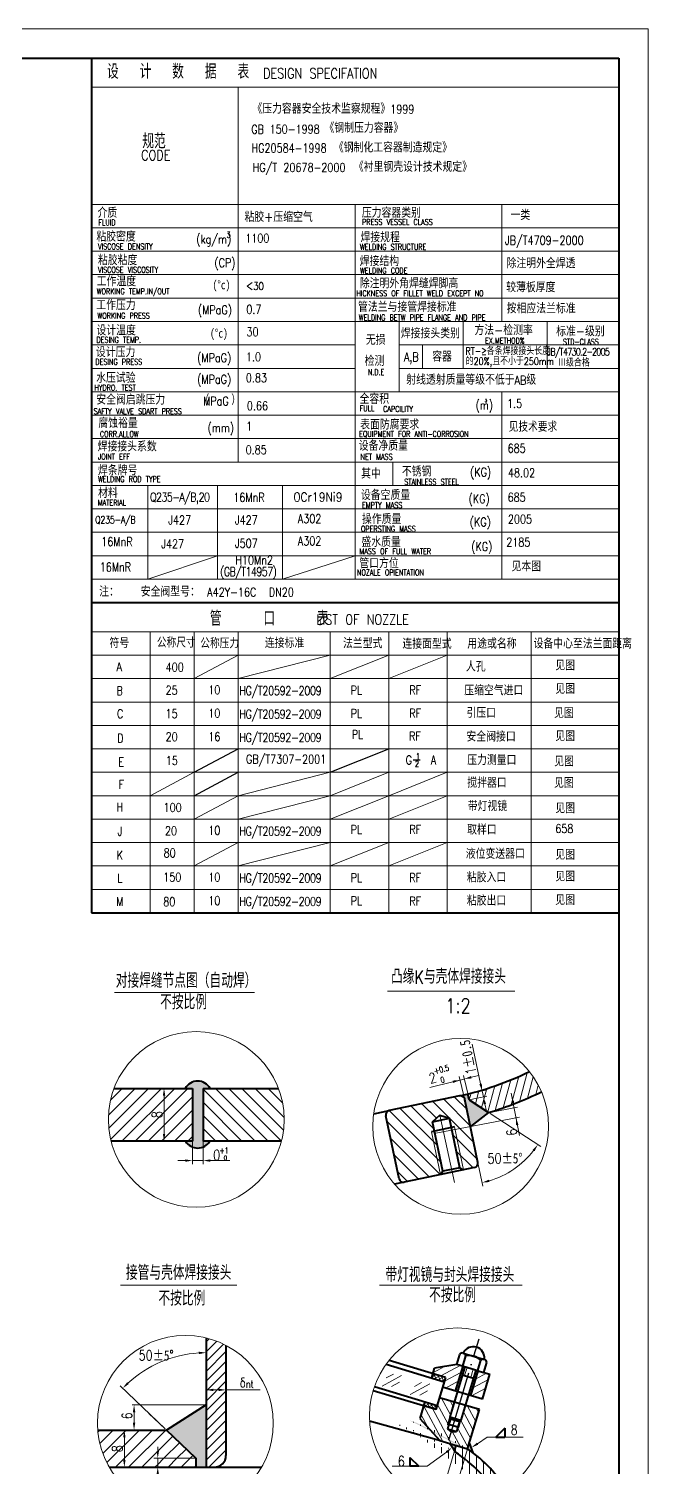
# Model space of a CAD drawing. Header units: millimetres. Extents: x 2000 to 3608, y -804 to 37.
# Drawn here: x 2382.6 to 2594, y -454.3 to 37.1 of the extents above; entities that cross this region are included whole.
import ezdxf

# ---------------------------------------------------------------- set-up
doc = ezdxf.new("R2010")
doc.units = ezdxf.units.MM
doc.linetypes.add('ACAD_ISO04W100', pattern=[30, 24, -3, 0, -3])
doc.layers.get('0').update_dxf_attribs({"lineweight": 20})
for name, color, linetype, lineweight in [('图层1', 7, 'Continuous', 40), ('标注线', 7, 'Continuous', 25), ('点化线', 3, 'ACAD_ISO04W100', 25), ('粗实线', 7, 'Continuous', 40), ('细实线', 7, 'Continuous', 20)]:
    doc.layers.add(name, color=color, linetype=linetype, lineweight=lineweight)
doc.layers.add('文字层', color=14, linetype='Continuous')
doc.styles.add('标准', font='txt.shx', dxfattribs={"width": 0.8, "bigfont": 'hztxt.shx'})
doc.styles.add('样式 1', font='txt.shx', dxfattribs={"width": 0.8, "bigfont": 'hztxt.shx'})
pattern_1 = [(45, (-1.5564, -2104.7512), (-2.245064, 2.245064), [])]

msp = doc.modelspace()

# ---------------------------------------------------------------- hatches: boundary and pattern name
h = msp.add_hatch(color=7)
h.paths.add_polyline_path([(2438.49208135, -342.94341107), (2438.49208135, -344.06841107), (2438.49208135, -344.97537412, 0.192724526), (2442.09208135, -344.94768705), (2442.09208135, -343.56841107), (2442.09208135, -342.94341107), (2442.09208135, -324.94341107), (2444.53168034, -324.94341107, 0.5807209876), (2435.93462969, -324.94341107), (2438.49208135, -324.94341107)])
h.paths.add_polyline_path([(2444.41889766, -342.94341107), (2442.09208135, -342.94341107), (2442.09208135, -344.06841107), (2442.09208135, -344.94768705, 0.1627101738)], flags=17)
h.paths.add_polyline_path([(2438.49208135, -342.94341107), (2436.09610235, -342.94341107, 0.1666598192), (2438.49208135, -344.97537412), (2438.49208135, -343.56841107)], flags=17)
at = {"layer": '粗实线'}
msp.add_hatch(color=7, dxfattribs=at).paths.add_polyline_path([(2532.91419884, -328.82310649), (2532.49153804, -326.82661104, -0.0031188462), (2531.1056484, -327.17280088), (2531.35865804, -328.38634869, -0.1214790594), (2531.51289237, -329.12612576), (2533.35127736, -337.94384518), (2539.56041459, -333.15544899)])
h = msp.add_hatch(color=7, dxfattribs=at)
edge = h.paths.add_edge_path()
edge.add_line((2533.01445655, -446.00042113), (2532.39508354, -448.07772582))
edge.add_ellipse((2463.95438256, -473.00691457), major_axis=(83.72893269, 1.23806243), ratio=0.50101366406, start_angle=32.4489178314, end_angle=34.7516391808, ccw=False)
edge.add_line((2534.27791582, -449.45433886), (2533.01445655, -446.00042113))
h.paths.add_polyline_path([(2527.94693444, -448.73580238), (2528.49496797, -446.90820607), (2526.13031067, -446.19912635, -0.0372004832)])
at = {"layer": '细实线'}
h = msp.add_hatch(dxfattribs=at)
h.set_pattern_fill('ANSI31', scale=0.75, angle=30, style=0)
h.set_pattern_definition([(75, (-671.8875, -2794.5768), (-2.3001109, 0.6163129), [])])
h.paths.add_polyline_path([(2557.60543483, -326.08827909, 0.0672350377), (2553.48531389, -319.19364671, -0.0488882848), (2532.49153804, -326.82661104), (2532.91419884, -328.82310649), (2539.56041459, -333.15544899, 0.0396107366)])
h = msp.add_hatch(dxfattribs=at)
h.set_pattern_fill('ANSI31', style=0)
h.set_pattern_definition([(45, (-52.638, -1620.1137), (-2.245064, 2.245064), [])])
h.paths.add_polyline_path([(2438.49208135, -342.94341107), (2438.49208135, -324.94341107), (2411.68655477, -324.94341107, 0.0904198649), (2409.75606968, -335.53125, 0.0624955331), (2410.68615622, -342.94341107)])
h = msp.add_hatch(dxfattribs=at)
h.set_pattern_fill('ANSI31', angle=90, style=0)
h.set_pattern_definition([(135, (-52.638, -1620.1137), (-2.245064, -2.245064), [])])
h.paths.add_polyline_path([(2442.09208135, -324.94341107), (2442.09208135, -342.94341107), (2468.82598313, -342.94341107, 0.0624955331), (2469.75606968, -335.53125, 0.0904198649), (2467.82558458, -324.94341107)])
h = msp.add_hatch(dxfattribs=at)
h.set_pattern_fill('ANSI31', angle=90, style=0)
h.set_pattern_definition([(135, (-671.8875, -2794.5768), (-2.245064, -2.245064), [])])
h.paths.add_polyline_path([(2531.51289237, -329.12612576, 0.4806367725), (2529.64532362, -327.51780349), (2505.66104227, -332.51822828, 0.4142135624), (2504.49876533, -334.29280213), (2508.9889427, -355.82970783, 0.4118291777), (2510.75154229, -356.99443039, 574.6753679557), (2510.74129733, -356.99644233, 0.0005664109), (2510.74463363, -356.99579526, 0.0011747648), (2510.75154855, -356.99442914, 1946855.188840291), (2510.75154553, -356.99442974, 2828.2943865713), (2510.74946501, -356.99484432, 4152.7636332751), (2510.74804771, -356.99512499, 0.0022503479), (2510.76128187, -356.99244889, 2867.9607193251), (2510.75923289, -356.99287134, 3641.994543373), (2510.75761896, -356.99320199, 1429.6165458749), (2510.7535058, -356.99403632, 1199.1153552898), (2510.74859896, -356.99501599, 0.002256585), (2510.76186876, -356.99232734, 0.0001706703), (2510.76287139, -356.99211912, 0.0000058696), (2510.76290587, -356.99211195, 0.0000402696), (2510.76314242, -356.99206271, 0.0000495467), (2510.76343345, -356.99200209, 55954.8548601004), (2510.76332848, -356.99202396, 259841.2105062621), (2510.76330587, -356.99202867, 917638.9838305037), (2510.76329947, -356.99203, 15959.7063716761), (2510.76293142, -356.99210663, 0.0000996139), (2510.76351654, -356.99198476), (2523.12276357, -354.41523525), (2520.061279, -339.73098137), (2521.04022926, -339.5268824), (2520.37324419, -336.32772269), (2522.95658518, -334.01983419), (2526.20789533, -335.09027218), (2526.18106871, -335.09596175), (2526.86396798, -338.3127052), (2527.89288107, -338.0981896), (2530.95436564, -352.78244349), (2534.74779789, -351.99155997, 0.4152331185), (2535.90900062, -350.21187827, -0.000869932), (2535.91007483, -350.21698613)])
h.paths.add_polyline_path([(2527.89288107, -338.0981896), (2526.86396798, -338.3127052), (2529.7707324, -352.00479105), (2530.95436564, -352.78244349)], flags=17)
h.paths.add_polyline_path([(2521.04022926, -339.5268824), (2520.061279, -339.73098137), (2523.12276357, -354.41523525), (2523.89703085, -353.22938488)], flags=17)
for points in [[(2531.05071607, -327.18614493, -0.0031527377), (2529.64532362, -327.51780349, -0.3284094137), (2531.33070077, -328.33089867)], [(2429.56807183, -441.65497451), (2439.61093225, -451.29066222), (2439.61093225, -454.33272926), (2443.14443943, -454.33272926), (2443.14443943, -433.02718703)]]:
    msp.add_hatch(color=7, dxfattribs=at).paths.add_polyline_path(points)
h = msp.add_hatch(dxfattribs=at)
h.set_pattern_fill('ANSI31', scale=0.75, style=0)
h.set_pattern_definition([(45, (62.799, -1613.1973), (-1.683798, 1.683798), [])])
h.paths.add_polyline_path([(2443.14443943, -454.33272926), (2445.9123619, -454.33272926, 0.4142135624), (2449.9123619, -450.33272926), (2449.9123619, -412.69588703, 0.0604564624), (2443.14443943, -410.15731352)])
h = msp.add_hatch(dxfattribs=at)
h.set_pattern_fill('ANSI37', scale=0.3, angle=-16.6921868195, style=0)
h.set_pattern_definition([(28.307813, (-2738.0946, -2053.7023), (-0.45168338, 0.8385931), []), (118.307813, (-2738.0946, -2053.7023), (-0.8385931, -0.45168338), [])])
h.paths.add_polyline_path([(2524.86070734, -423.65419158), (2520.58529757, -422.37214264), (2520.14558045, -423.84690245), (2524.42130412, -425.12789862)])
h.paths.add_polyline_path([(2522.01680599, -433.19230439), (2517.74108027, -431.91131511), (2517.301993, -433.3839625), (2521.57740278, -434.66601143)])
at = {"layer": '细实线', "ltscale": 0.2}
h = msp.add_hatch(dxfattribs=at)
h.set_pattern_fill('ANSI31', scale=0.691197, angle=-16.6025730985, style=0)
h.set_pattern_definition([(28.397427, (-5859.8528, -1522.6011), (-1.043695, 1.9304807), [])])
h.paths.add_polyline_path([(2528.19084487, -428.30744294), (2530.72374078, -419.81240603), (2528.69519512, -419.20757111), (2521.12891469, -420.54891433), (2520.58330283, -422.37883274), (2524.86070734, -423.65419158), (2523.85843836, -427.0156846)])
h.paths.add_polyline_path([(2539.99821798, -422.5777013), (2535.89110241, -421.35311613), (2533.35820651, -429.84815303), (2537.46532208, -431.0727382)])
h = msp.add_hatch(dxfattribs=at)
h.set_pattern_fill('ANSI31', scale=0.691197, angle=73.3974269015, style=0)
h.set_pattern_definition([(118.397427, (-5859.8528, -1522.6011), (-1.9304807, -1.043695), [])])
h.paths.add_polyline_path([(2527.7950232, -432.08426605), (2522.79195588, -430.59254225), (2521.57740278, -434.66601143), (2517.29999827, -433.3906526), (2516.02014819, -437.68312021), (2522.86928607, -445.22125678), (2532.39953027, -448.06281201), (2536.39883959, -434.64959585), (2531.58943983, -433.21561632), (2528.93821298, -442.10752137), (2526.83715362, -442.10838381), (2526.8428659, -442.08922549), (2525.14379635, -440.97617109)])
at = {"layer": '细实线'}
h = msp.add_hatch(dxfattribs=at)
h.set_pattern_fill('ANSI31', style=0)
h.set_pattern_definition(pattern_1)
h.paths.add_polyline_path([(2406.16094635, -441.65497451, 0.112020768), (2410.1009958, -454.33272926), (2426.62181084, -454.33272926), (2426.62181084, -451.29066222), (2439.61093225, -451.29066222), (2429.56807183, -441.65497451)])
h.paths.add_polyline_path([(2410.22009551, -449.74385188), (2410.22009551, -446.24385188), (2415.47009551, -446.24385188), (2415.47009551, -449.74385188)], flags=24)
h = msp.add_hatch(dxfattribs=at)
h.set_pattern_fill('ANSI31', scale=0.75, angle=45, style=0)
h.set_pattern_definition([(90, (199.3837, -1789.1858), (-2.38125, 4e-16), [])])
edge = h.paths.add_edge_path()
edge.add_ellipse((2463.95438256, -473.00691457), major_axis=(83.72893269, 1.23806243), ratio=0.50101366406, start_angle=13.6164262622, end_angle=34.7516391808)
edge.add_line((2532.39506261, -448.07771086), (2531.37732606, -451.47168492))
edge.add_ellipse((2461.24259655, -473.97476433), major_axis=(83.33300001, 0.00048444), ratio=0.49999884899, start_angle=14.2487323192, end_angle=32.6882356132, ccw=False)
edge.add_arc((2528.87552881, -436.74785379), 30, 295.9686552272, 302.9300339413)
edge = h.paths.add_edge_path()
edge.add_ellipse((2461.24259655, -473.97476433), major_axis=(83.33300001, 0.00048444), ratio=0.49999884899, start_angle=32.6882356132, end_angle=36.678910022, ccw=False)
edge.add_line((2531.37732606, -451.47168492), (2532.39506261, -448.07771086))
edge.add_line((2532.39506261, -448.07771086), (2528.49496797, -446.90820607))
edge.add_line((2528.49496797, -446.90820607), (2527.94693444, -448.73580238))
edge.add_arc((2528.55518127, -448.71144941), 0.60873416, 182.2927824053, 217.9474471398)
h = msp.add_hatch(dxfattribs=at)
h.set_pattern_fill('ANSI31', style=0)
h.set_pattern_definition(pattern_1)
h.paths.add_polyline_path([(2426.62181084, -451.29066222), (2426.62181084, -454.33272926), (2428.31807183, -454.33272926), (2438.98593225, -454.33272926), (2439.61093225, -454.33272926), (2439.61093225, -451.29066222)])

# ---------------------------------------------------------------- linework, layer by layer
at = {"color": 7}
for p, q in [((2297.02411283, 37.06183765), (2594.02411283, 37.06183765)), ((2411.87857198, -292.16455418), (2459.62664154, -292.16455418)), ((2438.49208135, -342.94341107), (2438.49208135, -344.06841107)), ((2438.49208135, -343.56841107), (2438.49208135, -350.83108102)), ((2442.09208135, -344.06841107), (2442.09208135, -342.94341107)), ((2442.09208135, -343.56841107), (2442.09208135, -350.83108102)), ((2435.99208135, -349.58108102), (2433.49208135, -349.58108102)), ((2438.49208135, -349.58108102), (2442.09208135, -349.58108102)), ((2444.59208135, -349.58108102), (2451.2349879, -349.58108102)), ((2413.89381763, -392.17754518), (2453.5730818, -392.17754518)), ((2429.11708232, -441.22226969), (2413.7602083, -426.48801708)), ((2443.14443943, -433.02718703), (2417.90878657, -433.02718703)), ((2418.53378657, -435.52718703), (2418.53378657, -439.15497451)), ((2429.11709359, -441.2222805), (2423.60575424, -435.93439013)), ((2428.94307183, -441.65497451), (2417.28378657, -441.65497451)), ((2428.94308746, -441.65497451), (2417.84390504, -441.65497451)), ((2428.94308746, -441.65497451), (2418.03918739, -441.65497451)), ((2438.98594788, -451.29066222), (2425.2564056, -451.29066222)), ((2439.879484, -451.29066222), (2425.37181084, -451.29066222)), ((2426.62181084, -454.33272926), (2426.62181084, -451.29066222)), ((2426.69534576, -448.79066222), (2426.69534576, -447.35439734)), ((2438.98593225, -454.33272926), (2417.2095702, -454.33272926))]:
    msp.add_line(p, q, dxfattribs=at)
at = {"color": 6}
msp.add_line((2485.44617453, -216.93816235), (2505.44617453, -208.93816235), dxfattribs=at)
at = {"color": 7}
msp.add_arc((2443.14443943, -454.68090865), 39.47188816, 93.629504643, 132.5558444532, dxfattribs=at)
for points in [[(2435.99208135, -349.16441436), (2435.99208135, -349.99774769), (2438.49208135, -349.58108102)], [(2444.59208135, -349.16441436), (2444.59208135, -349.99774769), (2442.09208135, -349.58108102)], [(2440.63249829, -414.87173308), (2440.65888838, -415.70464845), (2443.14443943, -415.2090205)], [(2416.74064, -425.90303175), (2416.15789284, -425.30733872), (2414.66218732, -427.35342672)], [(2418.1171199, -435.52718703), (2418.95045324, -435.52718703), (2418.53378657, -433.02718703)], [(2418.1171199, -439.15497451), (2418.95045324, -439.15497451), (2418.53378657, -441.65497451)], [(2426.20514417, -448.79066222), (2427.03847751, -448.79066222), (2426.62181084, -451.29066222)], [(2426.20514417, -456.83272926), (2427.03847751, -456.83272926), (2426.62181084, -454.33272926)]]:
    msp.add_solid(points, dxfattribs=at)
at = {"layer": '图层1', "color": 7}
for p, q in [((2411.68655477, -324.94341107), (2438.49208135, -324.94341107)), ((2438.49208135, -324.94341107), (2438.49208135, -342.94341107)), ((2442.09208135, -324.94341107), (2467.82558458, -324.94341107)), ((2442.09208135, -324.94341107), (2442.09208135, -342.94341107)), ((2438.49208135, -342.94341107), (2410.68615622, -342.94341107)), ((2468.82598313, -342.94341107), (2442.09208135, -342.94341107))]:
    msp.add_line(p, q, dxfattribs=at)
for centre, radius, start, end in [((2440.23315502, -327.39631374), 4.94914654, 29.7107309164, 150.2892690836), ((2440.2575, -340.46510478), 4.84347319, 210.7757701117, 329.2242298883)]:
    msp.add_arc(centre, radius, start, end, dxfattribs=at)
at = {"layer": '标注线', "color": 6}
for p, q in [((2439.02411283, -216.93816235), (2454.02411283, -208.93816235)), ((2485.44617453, -216.93816235), (2505.44617453, -208.93816235))]:
    msp.add_line(p, q, dxfattribs=at)
at = {"layer": '标注线', "color": 6, "ltscale": 0.2}
msp.add_line((2513.75742393, -212.73443267), (2516.14147193, -212.73443267), dxfattribs=at)
at = {"layer": '标注线', "color": 7}
msp.add_line((2439.02411283, -224.93816235), (2454.02411283, -216.93816235), dxfattribs=at)
at = {"layer": '点化线', "color": 7}
msp.add_line((2525.93371196, -445.13842155), (2536.27354266, -410.45983757), dxfattribs=at)
at = {"layer": '粗实线', "color": 7}
for p, q in [((2025.02411283, 27.06183765), (2584.02411283, 27.06183765)), ((2404.02411283, 27.06183765), (2404.02411283, -264.93816235)), ((2584.02411283, 27.06183765), (2584.02411283, -793.93816235)), ((2404.02411283, -158.93816235), (2584.02411283, -158.93816235)), ((2404.02411283, -264.93816235), (2584.02411283, -264.93816235)), ((2532.91419884, -328.82310649), (2539.56041459, -333.15544899)), ((2500.32920151, -333.62985086), (2505.66104227, -332.51822828)), ((2539.56041459, -333.15544899), (2533.35127736, -337.94384518)), ((2533.67416003, -339.45450302), (2533.66656107, -339.45608731)), ((2510.76351654, -356.99198476), (2507.47477973, -357.67764555)), ((2443.14443943, -410.15731352), (2443.14443943, -454.33272926)), ((2449.9123619, -412.69588703), (2449.9123619, -450.33272926)), ((2504.5593615, -419.17731005), (2524.42130412, -425.12789862)), ((2524.86070734, -423.65419158), (2505.56201438, -417.86717465)), ((2530.72374078, -419.81240603), (2528.19084487, -428.30744294)), ((2535.89110241, -421.35311613), (2528.69519512, -419.20757111)), ((2535.89110241, -421.35311613), (2533.35820651, -429.84815303)), ((2535.89110241, -421.35311613), (2540.00957311, -422.58810441)), ((2537.46532208, -431.0727382), (2540.00957311, -422.58810441)), ((2500.58313184, -426.77086658), (2522.01680599, -433.19230439)), ((2521.57740278, -434.66601143), (2500.11051236, -428.22882637)), ((2443.14443943, -433.02718703), (2429.56807183, -441.65497451)), ((2406.16094635, -441.65497451), (2429.56807183, -441.65497451)), ((2439.61093225, -451.29066222), (2429.56807183, -441.65497451)), ((2523.17996668, -445.31441926), (2498.93248824, -438.59564205)), ((2545.11131214, -441.02181871), (2542.05283509, -444.07482166)), ((2545.11131214, -441.02181871), (2545.11131214, -444.07482166)), ((2522.86928607, -445.22125678), (2532.39506261, -448.07771086)), ((2527.94693444, -448.73580238), (2528.49496797, -446.90820607)), ((2534.27791582, -449.45433886), (2533.01445655, -446.00042113)), ((2542.05283509, -444.07482166), (2545.11131214, -444.07482166)), ((2439.61093225, -451.29066222), (2439.61093225, -454.33272926)), ((2512.62433936, -450.95755193), (2512.62433936, -454.01055487)), ((2512.62433936, -450.95755193), (2515.68281642, -454.01055487)), ((2410.1009958, -454.33272926), (2462.0374871, -454.33272926)), ((2515.68281642, -454.01055487), (2512.62433936, -454.01055487))]:
    msp.add_line(p, q, dxfattribs=at)
at = {"layer": '粗实线', "color": 7, "ltscale": 0.2}
for p, q in [((2529.64532362, -327.51780349), (2505.66104227, -332.51822828)), ((2535.91007483, -350.21698613), (2531.41989746, -328.68008043)), ((2532.91419884, -328.82310649), (2532.49153804, -326.82661104)), ((2522.95658518, -334.01983419), (2520.37324419, -336.32772269)), ((2522.95658518, -334.01983419), (2526.17775414, -335.08034871)), ((2508.9889427, -355.82970783), (2504.49876533, -334.29280213)), ((2527.89288107, -338.0981896), (2520.061279, -339.73098137)), ((2520.37324419, -336.32772269), (2526.1810656, -335.09596241)), ((2534.74779789, -351.99155997), (2510.76351654, -356.99198476)), ((2523.89703085, -353.22938488), (2523.12276357, -354.41523525)), ((2529.7707324, -352.00479105), (2523.89703085, -353.22938488)), ((2529.7707324, -352.00479105), (2530.95436564, -352.78244349)), ((2528.69519512, -419.20757111), (2529.71999329, -415.77051779)), ((2530.72374078, -419.81240603), (2531.79022327, -416.23554839)), ((2530.90456552, -415.33767715), (2538.09455491, -417.48145767)), ((2520.14389962, -423.85253979), (2521.12891469, -420.54891433)), ((2528.69519512, -419.20757111), (2521.12891469, -420.54891433)), ((2531.39440159, -420.0123715), (2526.29286757, -437.12232048)), ((2531.39440159, -420.0123715), (2526.29286757, -437.12232048)), ((2535.18881822, -421.14372177), (2530.0872842, -438.25367076)), ((2535.18881822, -421.14372177), (2530.0872842, -438.25367076)), ((2530.72374078, -419.81240603), (2531.39440159, -420.0123715)), ((2535.85947903, -421.34368724), (2536.92596151, -417.7668296)), ((2537.88802468, -421.94852216), (2538.91282285, -418.51146885)), ((2524.86070734, -423.65419158), (2521.57740278, -434.66601143)), ((2524.86070734, -423.65419158), (2521.57740278, -434.66601143)), ((2537.46532208, -431.0727382), (2523.85843836, -427.0156846)), ((2530.56097315, -422.80759309), (2534.35538978, -423.93894337)), ((2517.73940149, -431.91694555), (2516.02014819, -437.68312021)), ((2536.39883959, -434.64959585), (2522.79195588, -430.59254225)), ((2536.39883959, -434.64959585), (2522.79195588, -430.59254225)), ((2526.29286757, -437.12232048), (2530.0872842, -438.25367076)), ((2526.29286757, -437.12232048), (2526.51535447, -437.80358955)), ((2526.29286757, -437.12232048), (2530.0872842, -438.25367076)), ((2532.39953027, -448.06281201), (2536.39883959, -434.64959585)), ((2516.02014819, -437.68312021), (2522.86928607, -445.22125678)), ((2526.51535447, -437.80358955), (2525.49986305, -441.20942912)), ((2525.49986305, -441.20942912), (2526.80449415, -442.21791984)), ((2525.49986305, -441.20942912), (2528.56615367, -442.10767409)), ((2529.35223437, -440.71894202), (2525.55781774, -439.58759174)), ((2526.51535447, -437.80358955), (2529.56799835, -438.74760411)), ((2526.80449415, -442.21791984), (2528.56615367, -442.10767409)), ((2529.56799835, -438.74760411), (2528.56615367, -442.10767409)), ((2530.0872842, -438.25367076), (2529.56799835, -438.74760411))]:
    msp.add_line(p, q, dxfattribs=at)
at = {"layer": '粗实线', "color": 7, "ltscale": 0.5}
for p, q in [((2523.89703085, -353.22938488), (2520.37324419, -336.32772269)), ((2529.7707324, -352.00479105), (2526.17775414, -335.08034871))]:
    msp.add_line(p, q, dxfattribs=at)
at = {"layer": '粗实线', "color": 7}
for centre, radius, start, end in [((2504.04903034, -215.91085428), 114.50450359, 282.9170174484, 295.5780962485), ((2504.04903034, -215.91085428), 122.50450359, 286.8506638138, 295.9240325097), ((2510.01488144, -459.65890406), 20.99696824, 31.347197884, 39.8689910223), ((2445.9123619, -450.33272926), 4, 270, 0), ((2528.55518127, -448.71144941), 0.60873416, 182.2927824047, 217.9474471397)]:
    msp.add_arc(centre, radius, start, end, dxfattribs=at)
at = {"layer": '粗实线', "color": 7, "ltscale": 0.2}
for centre, radius, start, end in [((2529.93580464, -329.06896246), 1.57812337, 357.9241595324, 100.606763162), ((2505.96719072, -333.98665367), 1.5, 101.7767587609, 191.7767587609), ((2534.44164944, -350.52313459), 1.5, 281.7767587609, 11.7767587609), ((2510.45736809, -355.52355938), 1.5, 191.7767587609, 281.7767587609), ((2530.64897125, -416.47553545), 1.16621179, 11.8753639419, 142.8045003828), ((2534.32795061, -416.93769972), 3.77884099, 351.8453113094, 154.9495427098), ((2532.7559715, -422.37451524), 6.21446568, 47.8546689591, 98.9401848439), ((2537.74781797, -418.59694697), 1.1681365, 4.1963563515, 134.7134869307)]:
    msp.add_arc(centre, radius, start, end, dxfattribs=at)
at = {"layer": '粗实线', "color": 7}
for centre, major_axis, ratio, start_param, end_param in [((2461.24259655, -473.97476433), (83.33300001, 0.00048444), 0.499998849, 0.2486872932, 0.6401677459), ((2463.95438256, -473.00691457), (83.72893269, 1.23806243), 0.5010136641, 0.2376514706, 0.6065305242)]:
    msp.add_ellipse(centre, major_axis=major_axis, ratio=ratio, start_param=start_param, end_param=end_param, dxfattribs=at)
at = {"layer": '细实线', "color": 7}
for p, q in [((2594.02411283, 37.06183765), (2000.02411283, 37.06183765)), ((2000.02411283, 37.06183765), (2594.02411283, 37.06183765)), ((2594.02411283, 37.06183765), (2594.02411283, -803.93816235)), ((2594.02411283, 37.06183765), (2594.02411283, -803.93816235)), ((2584.02411283, 17.06183765), (2584.02411283, 27.06183765)), ((2404.02411283, 17.06183765), (2584.02411283, 17.06183765)), ((2454.02411283, 17.06183765), (2454.02411283, -110.93816235)), ((2404.02411283, -22.93816235), (2584.02411283, -22.93816235)), ((2494.02411283, -22.93816235), (2494.02411283, -114.93816235)), ((2544.02411283, -22.93816235), (2544.02411283, -38.93816235)), ((2404.02411283, -30.93816235), (2584.02411283, -30.93816235)), ((2404.02411283, -38.93816235), (2584.02411283, -38.93816235)), ((2544.02411283, -38.93816235), (2544.02411283, -62.93816235)), ((2404.02411283, -46.93816235), (2584.02411283, -46.93816235)), ((2404.02411283, -54.93816235), (2584.02411283, -54.93816235)), ((2404.02411283, -62.93816235), (2584.02411283, -62.93816235)), ((2509.02411283, -62.75713279), (2509.02411283, -86.93816235)), ((2530.87027661, -62.93816235), (2530.87027661, -78.93816235)), ((2559.51579393, -62.93816235), (2559.51579393, -78.93816235)), ((2404.02411283, -70.93816235), (2494.02411283, -70.93816235)), ((2509.02411283, -70.93816235), (2584.02411283, -70.93816235)), ((2516.95763007, -70.93816235), (2516.95763007, -78.93816235)), ((2404.02411283, -78.93816235), (2494.02411283, -78.93816235)), ((2509.02411283, -78.93816235), (2509.02587781, -78.93816235)), ((2509.02411283, -78.93816235), (2584.02411283, -78.93816235)), ((2509.02411283, -86.93816235), (2404.02411283, -86.93816235)), ((2509.02411283, -86.93816235), (2584.02411283, -86.93816235)), ((2544.02411283, -86.93816235), (2544.02411283, -150.93816235)), ((2509.02411283, -94.93816235), (2404.02411283, -94.93816235)), ((2509.02411283, -94.93816235), (2584.02411283, -94.93816235)), ((2404.02411283, -102.93816235), (2584.02411283, -102.93816235)), ((2509.02411283, -102.93816235), (2584.02411283, -102.93816235)), ((2494.02411283, -106.93816235), (2494.02411283, -150.93816235)), ((2404.02411283, -110.93816235), (2584.02411283, -110.93816235)), ((2506.87760369, -110.96971057), (2506.87760369, -118.96971057)), ((2404.02411283, -118.93816235), (2584.02411283, -118.93816235)), ((2423.18761262, -118.93816235), (2423.18761262, -150.93816235)), ((2446.98605522, -118.93816235), (2446.98605522, -150.93816235)), ((2469.18909299, -118.93719014), (2469.18909299, -150.93816235)), ((2404.02411283, -126.93816235), (2584.02411283, -126.93816235)), ((2404.02411283, -134.93816235), (2584.02411283, -134.93816235)), ((2404.02411283, -142.93816235), (2584.02411283, -142.93816235)), ((2423.18761262, -150.93816235), (2446.98605522, -142.93816235)), ((2469.18909299, -150.93816235), (2494.02411283, -142.93816235)), ((2404.02411283, -150.93816235), (2584.02411283, -150.93816235)), ((2404.02411283, -150.93816235), (2584.02411283, -150.93816235)), ((2404.02411283, -158.93816235), (2584.02411283, -158.93816235)), ((2404.02411283, -158.93816235), (2584.02411283, -158.93816235)), ((2404.02411283, -168.93816235), (2584.02411283, -168.93816235)), ((2404.02411283, -168.93816235), (2584.02411283, -168.93816235)), ((2424.02411283, -192.93816235), (2424.02411283, -168.93816235)), ((2439.02411283, -192.93816235), (2439.02411283, -168.93816235)), ((2454.02411283, -192.93816235), (2454.02411283, -168.93816235)), ((2485.44617453, -192.93816235), (2485.44617453, -168.93816235)), ((2505.44617453, -192.93816235), (2505.44617453, -168.93816235)), ((2525.44617453, -264.93816235), (2525.44617453, -168.93816235)), ((2554.02411283, -192.93816235), (2554.02411283, -168.93816235)), ((2404.02411283, -176.93816235), (2584.02411283, -176.93816235)), ((2439.02411283, -184.93816235), (2454.02411283, -176.93816235)), ((2454.02411283, -184.93816235), (2485.44617453, -176.93816235)), ((2485.44617453, -184.93816235), (2505.44617453, -176.93816235)), ((2505.44617453, -184.93816235), (2525.44617453, -176.93816235)), ((2404.02411283, -184.93816235), (2584.02411283, -184.93816235)), ((2404.02411283, -192.93816235), (2584.02411283, -192.93816235)), ((2424.02411283, -192.93816235), (2424.02411283, -264.93816235)), ((2439.02411283, -192.93816235), (2439.02411283, -264.93816235)), ((2454.02411283, -192.93816235), (2454.02411283, -264.93816235)), ((2485.44617453, -192.93816235), (2485.44617453, -264.93816235)), ((2505.44617453, -192.93816235), (2505.44617453, -264.93816235)), ((2554.02411283, -192.93816235), (2554.02411283, -264.93816235)), ((2404.02411283, -200.93816235), (2584.02411283, -200.93816235)), ((2404.02411283, -208.93816235), (2584.02411283, -208.93816235)), ((2404.02411283, -216.93816235), (2584.02411283, -216.93816235)), ((2424.02411283, -224.93816235), (2439.02411283, -216.93816235)), ((2454.02411283, -224.93816235), (2485.44617453, -216.93816235)), ((2485.44617453, -224.93816235), (2505.44617453, -216.93816235)), ((2505.44617453, -224.93816235), (2525.44617453, -216.93816235)), ((2404.02411283, -224.93816235), (2584.02411283, -224.93816235)), ((2439.02411283, -232.93816235), (2454.02411283, -224.93816235)), ((2454.02411283, -232.93816235), (2485.44617453, -224.93816235)), ((2485.44617453, -232.93816235), (2505.44617453, -224.93816235)), ((2505.44617453, -232.93816235), (2525.44617453, -224.93816235)), ((2404.02411283, -232.93816235), (2584.02411283, -232.93816235)), ((2404.02411283, -240.93816235), (2584.02411283, -240.93816235)), ((2439.02411283, -248.93816235), (2454.02411283, -240.93816235)), ((2454.02411283, -248.93816235), (2485.44617453, -240.93816235)), ((2485.44617453, -248.93816235), (2505.44617453, -240.93816235)), ((2505.44617453, -248.93816235), (2525.44617453, -240.93816235)), ((2404.02411283, -248.93816235), (2584.02411283, -248.93816235)), ((2404.02411283, -256.93816235), (2584.02411283, -256.93816235)), ((2505.00450521, -291.75022677), (2548.4530485, -291.75022677)), ((2536.81352594, -323.3562325), (2533.95280347, -309.84322309)), ((2527.3724501, -322.66063602), (2519.46534051, -324.60935752)), ((2531.24073567, -321.75136993), (2527.64015603, -322.63873931)), ((2531.33313058, -328.34083325), (2529.50070456, -320.84872186)), ((2532.79897527, -328.07406476), (2530.9416209, -320.53768531)), ((2533.65786339, -321.11158452), (2536.08523263, -320.51335498)), ((2427.7373677, -324.89391899), (2430.02174902, -324.89391899)), ((2428.77174902, -327.39391899), (2428.77174902, -340.44453521)), ((2532.91419884, -328.82310649), (2538.97686134, -327.5396326)), ((2533.10298643, -326.69716659), (2538.55420054, -325.54313714)), ((2537.75396457, -327.79852151), (2537.33130376, -325.80202606)), ((2550.07495873, -341.0463983), (2547.25715641, -326.56823177)), ((2522.95658518, -334.01983419), (2527.87512703, -357.08327037)), ((2538.27174239, -330.24431507), (2538.78952021, -332.69010862)), ((2539.41608137, -333.26675667), (2549.45777188, -331.33209674)), ((2540.08399856, -333.49674773), (2557.41784794, -344.79583507)), ((2521.50312121, -340.21051782), (2550.0371474, -334.75166875)), ((2427.7373677, -342.94453521), (2430.02174902, -342.94453521)), ((2536.03763668, -350.82883004), (2537.60217273, -358.33304706)), ((2502.34457959, -392.17754518), (2551.05226318, -392.17754518)), ((2443.14443943, -453.70772926), (2443.14443943, -426.67029724)), ((2449.9123619, -449.70772926), (2449.9123619, -426.67029724)), ((2445.64443943, -427.92029724), (2447.4123619, -427.92029724)), ((2449.9123619, -427.92029724), (2461.5373619, -427.92029724)), ((2532.6149527, -447.34441576), (2536.20648014, -435.3672976)), ((2428.31807183, -441.65497451), (2413.97009551, -441.65497451)), ((2415.22009551, -444.15497451), (2415.22009551, -451.83272926)), ((2528.49496797, -446.90820607), (2523.3438854, -464.08616877)), ((2539.07664991, -444.07482166), (2535.77439808, -446.30038798)), ((2542.05283509, -444.07482166), (2539.07664991, -444.07482166)), ((2551.32947832, -444.07482166), (2542.05283509, -444.07482166)), ((2518.52299166, -454.01055487), (2525.15755839, -449.19699434)), ((2532.39506261, -448.07771086), (2527.24398005, -465.25567355)), ((2428.31807183, -454.33272926), (2413.97009551, -454.33272926)), ((2509.56586231, -454.01055487), (2506.58967713, -454.01055487)), ((2518.52299166, -454.01055487), (2509.56586231, -454.01055487))]:
    msp.add_line(p, q, dxfattribs=at)
at = {"layer": '细实线', "color": 7, "ltscale": 0.5}
for p, q in [((2530.95436564, -352.78244349), (2527.89288107, -338.0981896)), ((2523.12276357, -354.41523525), (2520.061279, -339.73098137))]:
    msp.add_line(p, q, dxfattribs=at)
at = {"layer": '细实线', "color": 7, "ltscale": 0.2}
for p, q in [((2507.06332413, -422.51594979), (2504.6308845, -423.84371902)), ((2532.19515921, -420.25112687), (2531.36173077, -423.04634847)), ((2534.32390202, -420.88583676), (2533.49047358, -423.68105836)), ((2509.83712705, -422.9705147), (2503.1868044, -426.60065364)), ((2509.14093904, -425.31920564), (2506.45341443, -426.78621532)), ((2519.43510361, -425.84861908), (2512.78478097, -429.47875802)), ((2516.66130069, -425.39405417), (2514.22886107, -426.7218234)), ((2518.7389156, -428.19731002), (2516.051391, -429.6643197)), ((2526.29286757, -437.12232048), (2525.55781774, -439.58759174)), ((2530.0872842, -438.25367076), (2529.35223437, -440.71894202))]:
    msp.add_line(p, q, dxfattribs=at)
at = {"layer": '细实线', "color": 7}
for centre in [(2439.75606968, -335.53125), (2530.02495716, -337.89155199), (2528.87552881, -436.74785379), (2436.06924145, -439.31107097)]:
    msp.add_circle(centre, 30, dxfattribs=at)
msp.add_arc((2531.21938686, -327.71834158), 30.02299389, 286.5491297224, 322.1292688532, dxfattribs=at)
for points in [[(2527.27274517, -322.25607448), (2527.47215502, -323.06519756), (2529.79981933, -322.06240648)], [(2533.55815847, -320.70702298), (2533.75756831, -321.51614606), (2531.23049415, -321.70981407)], [(2537.2211582, -323.26993619), (2536.40589368, -323.4425288), (2537.33130376, -325.80202606)], [(2428.35508235, -327.39391899), (2429.18841568, -327.39391899), (2428.77174902, -324.89391899)], [(2538.67937465, -330.15801876), (2537.86411013, -330.33061137), (2537.75396457, -327.79852151)], [(2547.3675507, -329.18546955), (2548.18708769, -329.03446104), (2548.23034471, -331.56857626)], [(2548.92873032, -337.50444848), (2549.74826731, -337.35343997), (2548.8854733, -334.97033326)], [(2428.35508235, -340.44453521), (2429.18841568, -340.44453521), (2428.77174902, -342.94453521)], [(2554.5801916, -345.90704983), (2555.2587517, -346.39078595), (2556.37068001, -344.11323759)], [(2539.87300866, -356.90165994), (2539.66910837, -356.09365677), (2537.34704902, -357.10935923)], [(2445.64443943, -427.50363058), (2445.64443943, -428.33696391), (2443.14443943, -427.92029724)], [(2447.4123619, -427.50363058), (2447.4123619, -428.33696391), (2449.9123619, -427.92029724)], [(2414.80342885, -444.15497451), (2415.63676218, -444.15497451), (2415.22009551, -441.65497451)], [(2535.55243587, -445.93942171), (2536.0009923, -446.6417333), (2533.66977931, -447.6362468)], [(2414.80342885, -451.83272926), (2415.63676218, -451.83272926), (2415.22009551, -454.33272926)], [(2525.43130412, -449.51901125), (2524.89092841, -448.88463082), (2527.06425755, -447.58069388)]]:
    msp.add_solid(points, dxfattribs=at)

# ---------------------------------------------------------------- texts
at = {"color": 7, "attachment_point": 1, "style": '样式 1'}
for s, insert, char_height, width in [('{\\H1x;VISCOSE} {\\C7;DENSITY}', (2406.20333371, -36.29974025), 1.9999992, 46.0665443857), ('VISCOSE VISCOSITY', (2406.20333371, -44.29974025), 1.9999992, 46.0665443857), ('对接焊缝节点图（自动焊）', (2412.28321175, -285.58254907), 5, 70.9960583588), ('不按比例', (2427.42799386, -292.91151101), 5, 44.6588062769), ('+1', (2447.68377369, -345.16054538), 2, 4.2045904789), ('0', (2449.12618257, -347.93758789), 1.5, 3.8492791902), ('接管与壳体焊接接头', (2415.76218215, -385.35355269), 4.9999875, 72.9453247239), ('不按比例', (2426.84580094, -394.1374472), 4.9999875, 26.5616606972), ('{\\Ftxt,gbcbig|c134;50\\Ftxt|c134;%%P5\\Ftxt,gbcbig|c134;%%D}', (2420.0945517, -414.36528754), 3.5, 17.9904600307)]:
    msp.add_mtext(s, dxfattribs=dict(at, insert=insert, char_height=char_height, width=width))
at = {"color": 6, "char_height": 3, "attachment_point": 5, "style": '标准'}
for s, insert, width in [('GB/T7307-2001', (2470.44617453, -212.93816235), 30), ('15', (2431.42789831, -212.93816235), 15)]:
    msp.add_mtext(s, dxfattribs=dict(at, insert=insert, width=width))
at = {"color": 7, "attachment_point": 1, "style": '样式 1'}
for s, insert, char_height, width, rotation in [('+0.5', (2520.68995019, -318.11296486), 1.9999992, 5.0098714931, 14.4547177974), ('2', (2518.82330007, -319.9600447), 3.5, 8.8854302269, 14.4547177974), ('0', (2522.91944263, -321.18484716), 1.9999992, 3.3084023542, 13.1073974634)]:
    msp.add_mtext(s, dxfattribs=dict(at, insert=insert, char_height=char_height, width=width, rotation=rotation))
at = {"color": 7, "insert": (2446.7470187, -347.70608102), "char_height": 3.5, "attachment_point": 5, "style": '样式 1'}
msp.add_mtext('0', dxfattribs=at)
at = {"color": 7, "insert": (2416.12568614, -436.79337667), "char_height": 3.5, "attachment_point": 5, "rotation": 90, "style": '样式 1'}
msp.add_mtext('6', dxfattribs=at)
at = {"layer": '文字层', "color": 7, "attachment_point": 1, "style": '样式 1'}
for s, insert, char_height, width in [('安全阀启跳压力', (2405.63838503, -87.84506483), 3.5, 43.1248430727), ('SAFTY VALVE SDART PRESS', (2404.74172702, -92.60515049), 2, 42.3908667887), ('MPaG', (2442.11632971, -88.62389269), 3, 11.689018379), ('0.66', (2457.02959181, -90.24607868), 3, 43.1248430727)]:
    msp.add_mtext(s, dxfattribs=dict(at, insert=insert, char_height=char_height, width=width))
at = {"layer": '标注线', "color": 7, "attachment_point": 1, "style": '样式 1'}
for s, insert, char_height, width in [('（', (2440.96053887, -88.29069472), 3, 1.012676), ('\\P{\\H1.2x;）}', (2451.72463719, -84.2065167), 2.5, 1.237575)]:
    msp.add_mtext(s, dxfattribs=dict(at, insert=insert, char_height=char_height, width=width))
at = {"layer": '标注线', "color": 6, "ltscale": 0.2, "attachment_point": 1, "style": '样式 1'}
for s, insert, char_height, width in [('G   A', (2511.23570093, -211.23958667), 3, 30.744154), ('1', (2514.73497193, -210.44324567), 2, 5.793486), ('2', (2514.42496793, -213.02689667), 2, 5.793486)]:
    msp.add_mtext(s, dxfattribs=dict(at, insert=insert, char_height=char_height, width=width))
at = {"layer": '细实线', "color": 7, "style": '样式 1'}
for s, insert, char_height, width, attachment_point in [('设  计  数  据  表', (2409.29982411, 24.96523957), 5, 84.8410362743, 1), ('{\\H1.4x;《压力容器安全技术监察规程》\\H0.85714x;1999}', (2458.93784336, 11.57263528), 2.5, 59.1919985481, 1), ('《钢制压力容器》', (2483.530694, 5.01149485), 3.5, 43.3592989174, 1), ('规范', (2421.34664019, 1.17054168), 5, 14.8196919178, 1), ('GB', (2458.52578614, 4.20159504), 3, 33.7505886834, 1), ('150-1998', (2464.82411867, 4.25701315), 3, 18.9477058988, 1), ('CODE', (2420.97614427, -4.38398988), 3.5, 15.6841751545, 1), ('{\\H0.85714x;HG20584-1998} 《钢制化工容器制造规定》', (2458.62674329, -1.683939), 3.5, 88.7009397481, 1), ('{\\H0.75x;HG/T 20678-2000} {\\H0.875x;《衬里钢壳设计技术规定》}', (2459.04607211, -8.30483844), 4, 89.3499827979, 1), ('介质', (2406.08284255, -24.01978843), 3.5, 24.2661490626, 1), ('压力容器类别', (2496.27682461, -23.98399987), 3.5, 38.150012122, 1), ('一类', (2547.02109723, -24.77217629), 3.5, 22.6375964876, 1), ('FLUID', (2406.33508106, -28.11133787), 2, 8.8891111713, 1), ('粘胶+压缩空气', (2456.24875744, -25.42088557), 3.5, 36.9674942241, 1), ('PRESS VESSEL CLASS', (2496.38754896, -27.96839865), 2, 33.5809231705, 1), ('粘胶密度', (2405.6734589, -32.13893003), 3.5, 21.9082665211, 1), ('(kg/m)', (2439.76829838, -33.31866465), 3, 10.2338571669, 1), ('3', (2450.13289354, -32.36303567), 2, 6.4111614957, 1), ('1100', (2456.50750934, -32.98424811), 3, 26.7131584244, 1), ('焊接规程', (2495.81824102, -32.3787021), 3.5, 44.0529786435, 1), ('JB/T4709-2000', (2545.12561148, -33.71733986), 3, 35.1915582361, 1), ('WELDING STRUCTURE', (2495.62880298, -36.46201178), 1.9999992, 48.5413162226, 1), ('粘胶粘度', (2406.22170152, -40.18245919), 3.5, 19.3062804833, 1), ('(CP)', (2445.94573207, -41.36401034), 3, 4.9261192611, 1), ('焊接结构', (2495.55679594, -40.52701682), 3.5, 30.7787813102, 1), ('除注明外全焊透', (2545.68884947, -41.23279592), 3.5, 37.5910695697, 1), ('工作温度', (2405.78875441, -49.16772707), 3.5, 41.0533548135, 4), ('{\\Ftxt|c134;(%%Dc)}', (2445.31308054, -48.92955646), 3, 11.4382750634, 1), ('WELDING CODE', (2495.66393296, -44.55255026), 1.9999992, 35.9197348287, 1), ('除注明外角焊缝焊脚高', (2495.59573904, -48.09936758), 3.5, 47.6697141983, 1), ('较薄板厚度', (2545.55708665, -49.4368837), 3.5, 34.4683430769, 1), ('WORKING TEMP.IN/OUT', (2405.7975691, -51.64959354), 1.9999992, 47.4058116084, 1), ('<{\\H0.875x;30}', (2456.7459391, -49.17632676), 3, 34.8633487967, 1), ('HICKNESS OF FILLET WELD EXCEPT NO', (2494.42258169, -52.31575981), 1.9999992, 47.2478571657, 1), ('工作压力', (2405.63977414, -55.54310835), 3.5, 28.0829355972, 1), ('(MPaG)', (2440.33953452, -57.47637762), 3, 12.6318039326, 1), ('0.7', (2456.8748021, -57.29438852), 3, 18.0018842095, 1), ('管法兰与接管焊接标准', (2494.9925704, -56.15290951), 3.5, 47.9750028965, 1), ('按相应法兰标准', (2545.73040665, -56.66924986), 3.5, 36.5127762301, 1), ('设计温度', (2405.70709815, -64.16740597), 3.5, 25.4825120849, 1), ('WORKING PRESS', (2406.04351524, -59.96717275), 1.9999992, 27.6714595258, 1), ('WELDING BETW PIPE FLANGE AND PIPE', (2495.2643892, -60.60112338), 1.9999992, 51.575623314, 1), ('方法-检测率', (2534.70863409, -64.09964619), 3.5, 31.9371356378, 1), ('DESING TEMP.', (2405.71670344, -68.18377819), 1.9999992, 46.55393486, 1), ('{\\Ftxt|c134;(%%Dc)}', (2444.45911004, -65.4637144), 3, 11.4382750634, 1), ('30', (2456.9094831, -64.99036888), 3, 11.7031295219, 1), ('无损', (2497.65358335, -67.41775122), 3.5, 10.0413688589, 1), ('焊接接头类别', (2509.60395014, -65.18738486), 3.5, 24.9147535282, 1), ('EX.METHOD%', (2538.32651964, -68.50174669), 1.9999992, 31.4692022163, 1), ('标准-级别', (2562.61503493, -64.50161817), 3.5, 30.565413413, 1), ('设计压力', (2405.52886024, -71.61240826), 3.5, 26.1876200212, 1), ('(MPaG)', (2440.07187479, -73.85728407), 3, 12.6318039326, 1), ('1.0', (2456.71875624, -73.5000067), 3, 18.0002531228, 1), ('A,B', (2510.66138931, -73.547336), 3, 2.644786986, 1), ('容器', (2520.29038031, -73.11804818), 3.5, 7.5133642996, 1), ('RT-≥各条焊接接头长度', (2531.64884187, -71.80819502), 2.5, 28.8333900906, 1), ('{\\T0.85;JB/T4730.2-2005\\W0.95;\\T1;\\P}   ', (2559.46802426, -72.01263657), 2.5, 35.7760179612, 1), ('STD-CLASS', (2564.93242719, -68.86114366), 1.9999992, 31.7410862574, 1), ('DESING PRESS', (2405.32818582, -75.72791969), 1.9999992, 38.3282410472, 1), ('检测', (2497.23519147, -74.61713444), 3.5, 10.4597607383, 1), ('的20%,且不小于250mm', (2531.72382801, -75.28124542), 2.5, 28.9458609735, 1), ('Ⅲ级合格', (2563.27353211, -75.7910905), 2.5, 15.7729312481, 1), ('水压试验', (2405.60080105, -80.39625599), 3.5, 32.9082702014, 1), ('(MPaG)', (2440.07187479, -81.18758904), 3, 12.6318039326, 1), ('0.83', (2456.68202556, -80.67920094), 3, 19.322158333, 1), ('N.D.E', (2498.35090557, -79.23013452), 1.9999992, 10.1808376516, 1), ('射线透射质量等级不低于{\\H0.8571x;AB}级', (2511.44968331, -81.01662394), 3.5, 54.4873449011, 1), ('HYDRO. TEST', (2405.00084492, -84.54981042), 1.9999992, 46.9572772455, 1), ('全容积', (2495.49181237, -89.3489846), 3.5, 26.4478225532, 4), ('FULL ', (2495.5156563, -91.61998851), 2, 13.5084565254, 1), ('CAPCILITY', (2503.56104616, -91.82885368), 2, 30.9277321539, 1), ('(m)', (2535.10374097, -90.01214762), 3, 12.2370550801, 1), ('3', (2538.25024164, -89.46835765), 1, 2.3511562258, 1), ('腐蚀裕量', (2406.33983791, -95.84681148), 3.5, 30.2111123697, 1), ('(mm)', (2443.62768664, -97.76366084), 3, 13.6434898763, 1), ('1', (2456.78800085, -97.20067869), 3, 12.387306589, 1), ('表面防腐要求', (2495.7069695, -96.34792873), 3.5, 39.7731519476, 1), ('{\\W0.9;见技术要求}', (2546.41858509, -97.11335501), 3.5, 37.0053281879, 1), ('CORR.ALLOW', (2406.87569885, -100.41224663), 1.9999992, 47.701763241, 1), ('EQUIPMENT FOR ANTI-CORROSION', (2495.34942079, -100.35943544), 1.9999992, 46.7180004412, 1), ('焊接接头系数', (2406.10541744, -103.83904554), 3.5, 47.4100451847, 1), ('JOINT EFF', (2406.22612921, -108.10738945), 1.9999992, 28.8940641735, 1), ('0.85', (2456.63274264, -105.25426488), 3, 19.322158333, 1), ('设备净质量', (2495.21552469, -103.57780196), 3.5, 41.0123028791, 1), ('685', (2546.04935771, -104.75816063), 3, 14.3060802359, 1), ('焊条牌号', (2406.23145825, -111.98738194), 3.5, 34.7626853706, 1), ('NET MASS', (2495.82567553, -108.14222106), 2, 27.0393259098, 1), ('其中', (2496.02501238, -113.11390715), 3.5, 13.0659488118, 1), ('不锈钢 ', (2509.93763576, -112.38569326), 3.5, 36.7181850841, 1), ('(KG)', (2533.21412357, -112.88798601), 3, 11.3149939008, 1), ('{\\H0.8x;STAINLESS STEEL}', (2510.779368, -116.71310277), 2.5, 21.7447953698, 1), ('48.02', (2546.18381226, -113.10098771), 3, 22.1124681967, 1), ('材料', (2406.25560726, -119.74676525), 3.5, 24.3540392669, 1), ('{\\T0.9;Q235-A/B,20}', (2423.97802625, -121.41697392), 3, 17.8401527668, 1), ('16MnR', (2452.39945501, -121.52026595), 3, 25.9535460445, 1), ('{\\W0.9;0Cr19Ni9}', (2472.99787602, -121.40783657), 3, 26.1492870609, 1), ('设备空质量', (2495.97754826, -120.43892412), 3.5, 28.838230261, 1), ('(KG)', (2532.72626662, -122.01733853), 3, 11.3149939008, 1), ('685', (2546.04935771, -121.4647143), 3, 14.3060802359, 1), ('MATERIAL', (2406.13563177, -123.82367365), 1.9999992, 24.1141027786, 1), ('EMPTY MASS', (2496.31920656, -124.67076311), 1.9999992, 20.4176831982, 1), ('{\\T0.95;Q235-A/B}', (2405.23159269, -129.41343794), 2.5, 17.8401527668, 1), ('J427', (2430.20200573, -129.2658753), 3, 22.9722702803, 1), ('J427', (2452.9417635, -129.2658753), 3, 22.9722702803, 1), ('A302', (2474.44418567, -128.80216568), 3, 10.5306623361, 1), ('操作质量', (2496.32607888, -128.64387994), 3.5, 22.2801450621, 1), ('(KG)', (2533.12679629, -129.92376673), 3, 11.3149939008, 1), ('2005', (2546.11451369, -128.96960708), 3, 13.2326949009, 1), ('16MnR', (2407.33240441, -136.65896256), 3, 25.9535460445, 1), ('J427', (2427.79219215, -137.41302896), 3, 22.9722702803, 1), ('J507', (2452.9417635, -137.2248625), 3, 22.9722702803, 1), ('A302', (2474.44418567, -136.40837363), 3, 10.5306623361, 1), ('OPERSTING MASS', (2495.98029573, -132.77756744), 1.9999992, 22.3526958016, 1), ('盛水质量', (2496.14860214, -136.45695093), 3.5, 24.931625215, 1), ('2185', (2545.57898448, -136.82462925), 3, 16.5741822752, 1), ('MASS OF FULL WATER', (2495.46840271, -140.45536573), 1.9999992, 36.9179454327, 1), ('(KG)', (2533.62746019, -138.33059884), 3, 11.3149939008, 1), ('16MnR', (2406.8327845, -145.31516066), 3, 25.9535460445, 1), ('{\\T0.9;(GB/T14957)}', (2447.87622126, -146.89237253), 3, 21.0725484614, 1), ('H10Mn2 ', (2453.10020517, -142.9235932), 3, 45.0041779469, 1), ('管口方位', (2495.422326, -143.73392422), 3.5, 43.7111825988, 1), ('见本图', (2547.35646219, -144.81018527), 3.5, 30.1008871505, 1), ('NOZALE OPIENTATION', (2494.62658764, -147.69191035), 1.9999992, 44.7549983888, 1), ('LIST OF NOZZLE', (2480.82296443, -162.98651747), 3.5, 79.0991396452, 1), ('符号', (2410.14321892, -171.00772315), 3.5, 17.8797344142, 1), ('{\\W0.9;公称尺寸}', (2426.32834659, -170.81518756), 3.5, 20.1312513321, 1), ('{\\W0.9;公称压力}', (2441.1480371, -171.05892668), 3.5, 14.3115830168, 1), ('连接标准', (2463.19882164, -170.95944223), 3.5, 18.9697276025, 1), ('法兰型式', (2489.86533966, -171.08156089), 3.5, 18.1645781089, 1), (' 连接面型式', (2507.63073333, -171.25321138), 3.5, 21.8801008478, 1), ('用途或名称', (2532.29466878, -171.18654135), 3.5, 24.2904296861, 1), ('{\\W0.8;设备中心至法兰面距离}', (2554.90471444, -171.16560553), 3.5, 35.3815000417, 1), ('A', (2413.49055707, -180.90755082), 3, 15.514491966, 5), ('400', (2429.34238832, -179.55934205), 3, 8.5837862267, 1), ('人孔', (2531.81750426, -179.02083541), 3.5, 20.5317844591, 1), ('见图', (2562.32448174, -178.63293144), 3.5, 12.8451324108, 1), ('见图', (2562.32448174, -186.63293144), 3.5, 12.8451324108, 1), ('{\\T0.95;HG/T20592-2009}', (2454.43827977, -187.55885517), 3, 41.4909846104, 1), ('PL', (2492.47573376, -187.40489859), 3, 11.3121278298, 1), ('RF', (2512.48735924, -187.34115919), 3, 10.4098776423, 1), ('压缩空气进口', (2531.24125442, -187.16771402), 3.5, 22.9832887386, 1), ('C', (2413.76972616, -196.93336136), 3, 13.8522221242, 5), ('15', (2429.29372237, -195.40319891), 3, 8.0932785643, 1), ('10', (2443.88411963, -195.27245975), 3, 7.8438527756, 1), ('{\\T0.95;HG/T20592-2009}', (2454.43827977, -195.55885517), 3, 41.4909846104, 1), ('PL', (2492.47573376, -195.33709009), 3, 11.3121278298, 1), ('RF', (2512.48735924, -195.27335069), 3, 10.4098776423, 1), ('引压口', (2532.00574647, -194.84258035), 3.5, 17.872316989, 1), ('见图', (2561.89720376, -194.90462206), 3.5, 12.8451324108, 1), ('{\\T0.95;HG/T20592-2009}', (2454.43827977, -203.55885517), 3, 41.4909846104, 1), ('PL', (2492.85272578, -202.50841382), 3, 11.3121278298, 1), ('RF', (2512.41643409, -203.10767658), 3, 10.4098776423, 1), ('安全阀接口', (2532.00574647, -202.94171786), 3.5, 17.872316989, 1), ('见图', (2562.32448174, -202.78238532), 3.5, 12.8451324108, 1), ('见图', (2561.9466709, -211.42347885), 3.5, 12.8451324108, 1), ('E', (2414.12512532, -213.41535961), 3, 13.6675237046, 5), ('F', (2414.21213459, -221.06970097), 3, 9.6042062771, 5), ('搅拌器口', (2532.27463993, -218.69004005), 3.5, 24.4108992362, 1), ('见图', (2561.89991367, -218.7603257), 3.5, 12.8451324108, 1), ('H', (2413.69363059, -228.8516169), 3, 12.7440475412, 5), ('100', (2428.60513277, -227.43374749), 3, 9.0742866398, 1), ('带灯视镜', (2532.4430048, -226.70657043), 3.5, 24.4108992362, 1), ('见图', (2562.32448174, -227.40321183), 3.5, 12.8451324108, 1), ('J', (2413.69363059, -237.09821118), 3, 12.7440475412, 5), ('20', (2429.05542583, -235.4372084), 3, 8.0932785643, 1), ('10', (2443.88411963, -235.27245975), 3, 7.8438527756, 1), ('{\\T0.95;HG/T20592-2009}', (2454.43827977, -235.55885517), 3, 41.4909846104, 1), ('PL', (2492.47573376, -235.00956506), 3, 11.3121278298, 1), ('RF', (2512.48735924, -234.94582566), 3, 10.4098776423, 1), ('取样口', (2532.2292237, -234.72934815), 3.5, 25.0527629355, 1), ('658', (2562.32448174, -234.66694092), 3, 12.8451324108, 1), ('K', (2413.69363059, -245.23647552), 3, 12.7440475412, 5), ('80', (2428.63856354, -242.99264858), 3, 5.6353675267, 1), ('液位变送器口', (2531.76522912, -242.98734978), 3.5, 23.9089328013, 1), ('见图', (2562.32448174, -243.30605783), 3.5, 12.8451324108, 1), ('见图', (2562.32448174, -250.72879838), 3.5, 12.8451324108, 1), ('{\\T0.95;HG/T20592-2009}', (2454.43827977, -251.55885517), 3, 41.4909846104, 1), ('PL', (2492.47573376, -251.45338176), 3, 11.3121278298, 1), ('RF', (2512.48735924, -251.42975265), 3, 10.4098776423, 1), ('粘胶入口', (2532.12425603, -251.04168621), 3.5, 28.1458135399, 1), ('M', (2413.69363059, -261.07702851), 3, 12.7440475412, 5), ('80', (2428.47953335, -259.64578393), 3, 12.1047885856, 1), ('10', (2443.88411963, -259.27245975), 3, 7.8438527756, 1), ('{\\T0.95;HG/T20592-2009}', (2454.43827977, -259.55885517), 3, 41.4909846104, 1), ('PL', (2492.47573376, -259.35896162), 3, 11.3121278298, 1), ('RF', (2512.48735924, -259.4274065), 3, 10.4098776423, 1), ('粘胶出口', (2532.12425603, -258.96769248), 3.5, 28.1458135399, 1), ('见图', (2562.32448174, -258.76121732), 3.5, 12.8451324108, 1), ('凸缘{\\H0.9x;K}与壳体焊接接头', (2506.23237002, -284.16574608), 5, 59.1024812024, 1), ('1:2', (2524.81805935, -294.17293294), 5, 21.6490501719, 1), ('带灯视镜与封头焊接接头', (2504.32510875, -386.08404688), 5, 58.7039875739, 1), ('不按比例', (2519.229523, -393.02127487), 5, 20.2619300707, 1), ('8', (2547.08076086, -439.80396709), 3.5, 4.7522426275, 1), ('6', (2508.52536777, -450.49268618), 3.5, 4.7522426275, 1)]:
    msp.add_mtext(s, dxfattribs=dict(at, insert=insert, char_height=char_height, width=width, attachment_point=attachment_point))
for s, insert, char_height, attachment_point in [('DESIGN SPECIFATION', (2462.5973966, 23.58159683), 3.5, 1), ('1.5', (2545.86080687, -89.44763539), 3, 1), ('WELDING ROD TYPE', (2406.23145825, -115.78507339), 1.9999992, 1), ('管    口    表', (2444.40772719, -161.87772028), 5, 1), ('δ{\\H0.71429x;nt}', (2456.9748619, -425.43592224), 3.5, 5)]:
    msp.add_mtext(s, dxfattribs=dict(at, insert=insert, char_height=char_height, attachment_point=attachment_point))
at = {"layer": '细实线', "color": 3, "style": '样式 1'}
for s, insert, char_height, width, attachment_point in [('注：   安全阀型号： {\\H0.8571x;A42Y-16C  DN20}', (2406.62311901, -153.41091375), 3.5, 82.9023272954, 1), ('B', (2413.62071878, -189.08349147), 3, 13.2981268654, 5), ('25', (2429.2838851, -187.40319891), 3, 8.0932785643, 1), ('10', (2443.88411963, -187.27245975), 3, 7.8438527756, 1), ('D', (2413.86195834, -205.2893372), 3, 13.6675396392, 5), ('20', (2429.30471364, -203.30761735), 3, 9.0742866398, 1), ('16', (2443.88411963, -203.27245975), 3, 7.8438527756, 1), ('L', (2413.69363059, -253.08408866), 3, 12.7440475412, 5), ('150', (2428.47953335, -251.23937497), 3, 12.1047885856, 1), ('10', (2443.88411963, -251.27245975), 3, 7.8438527756, 1)]:
    msp.add_mtext(s, dxfattribs=dict(at, insert=insert, char_height=char_height, width=width, attachment_point=attachment_point))
at = {"layer": '细实线', "color": 6, "insert": (2532.24417064, -210.97761546), "char_height": 3.5, "width": 20.9050852852, "attachment_point": 1, "style": '样式 1'}
msp.add_mtext('压力测量口', dxfattribs=at)
at = {"layer": '细实线', "color": 7, "char_height": 3.5, "attachment_point": 5, "style": '样式 1'}
for s, insert, rotation in [('1{\\Ftxt|c134;%%P0.5}', (2532.52813653, -314.27620432), 101.4882246649), ('8', (2426.39674902, -333.9192271), 90), ('6', (2547.4659724, -339.9345147), 100.905144761), ('50{\\Ftxt|c134;%%P5%%D}', (2545.15733503, -348.86429339), 0.5796552912), ('8', (2412.84509551, -447.99385188), 90)]:
    msp.add_mtext(s, dxfattribs=dict(at, insert=insert, rotation=rotation))

doc.saveas('drawing.dxf')
